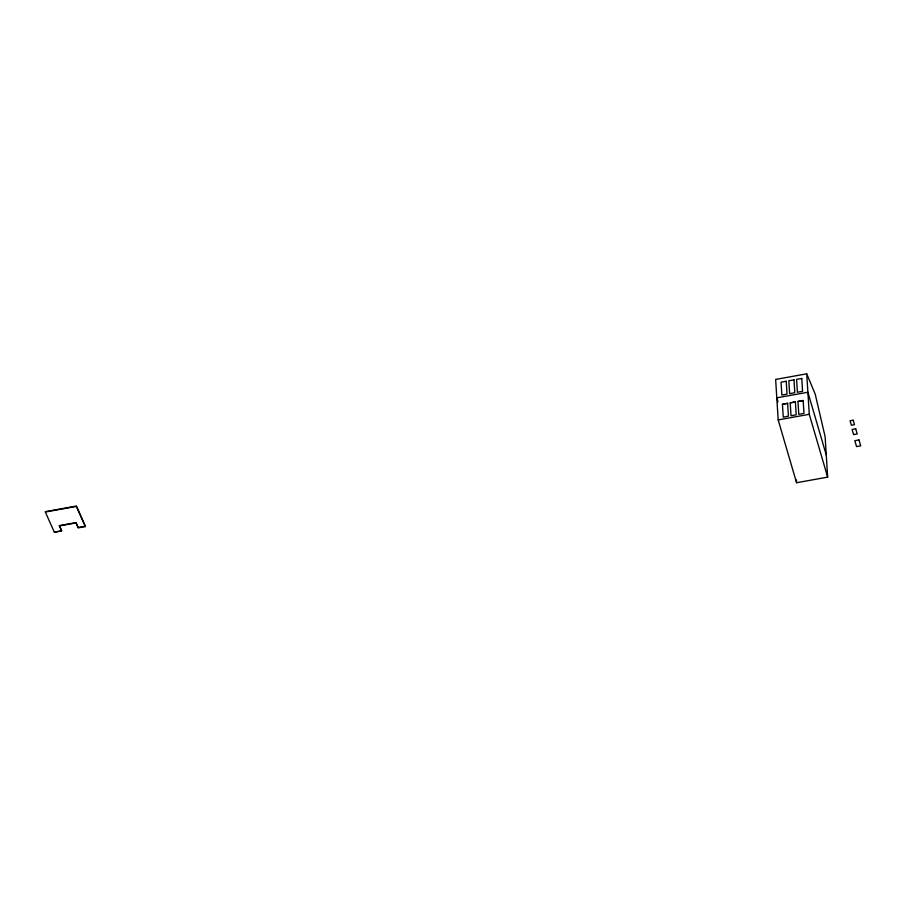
<?xml version="1.0" encoding="UTF-8"?>
<svg xmlns="http://www.w3.org/2000/svg" width="906" height="906" viewBox="0 0 906 906"><rect width="100%" height="100%" fill="white"/><g stroke="black" fill="none" stroke-linecap="round" stroke-linejoin="round"><path stroke-width="1.36" d="M806.725 373.827L775.638 379.433L778.186 419.92L796.567 482.739L827.654 477.122L825.117 436.658L815.219 394.167L806.725 373.827L809.273 414.302L827.654 477.122M45.3 511.664L76.387 506.046L85.424 526.567L78.165 527.87L75.945 522.581L59.366 525.582L61.585 530.871L54.337 532.173L45.323 512.026L76.41 506.42L85.424 526.567M59.388 525.944L75.968 522.955M61.585 530.871L54.337 532.173M75.945 522.581L78.142 527.507L85.402 526.193M782.433 404.257L787.62 403.317L788.435 416.205L783.248 417.145L782.433 404.269L787.62 403.329M790.213 402.853L795.389 401.913L796.204 414.801L791.017 415.741L790.213 402.864L795.389 401.924M797.982 401.449L803.169 400.52L803.973 413.396L798.786 414.336L797.982 401.46L803.158 400.52M778.186 419.92L809.273 414.302M59.366 525.582L61.563 530.497M826.272 455.05L807.892 392.23L776.793 397.836L777.971 401.845M796.397 479.976L796.567 482.739M794.007 379.841L788.82 380.769L789.636 393.657L794.811 392.717L794.007 379.841M786.227 381.245L781.051 382.185L781.855 395.061L787.042 394.133L786.227 381.245M801.776 378.448L796.589 379.376L797.405 392.253L802.58 391.324L801.776 378.448M853.203 420.225L850.088 420.792L851.391 425.22L854.494 424.665L853.203 420.225M855.706 428.776L852.082 429.433L853.588 434.608L857.223 433.951L855.706 428.776M858.967 439.942L854.822 440.69L856.555 446.601L860.7 445.854L858.967 439.942"/></g></svg>
